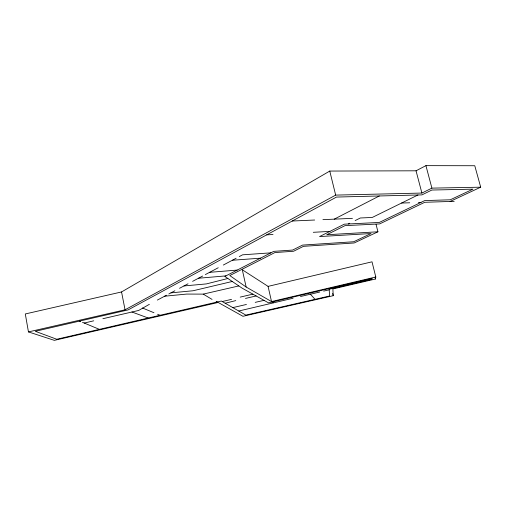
<?xml version="1.0" encoding="UTF-8"?>
<svg xmlns="http://www.w3.org/2000/svg" width="506" height="506" viewBox="0 0 506 506"><rect width="100%" height="100%" fill="white"/><g stroke="black" fill="none" stroke-linecap="round" stroke-linejoin="round"><path stroke-width="0.76" d="M450.074 201.464L480.7 187.188L474.773 165.734L425.925 165.645L416.04 170.8L329.767 171.06L121.548 291.949L25.3 313.96L28.45 331.911L54.344 340.355L218.194 302.461L242.956 316.288L333.214 295.7L332.878 288.964L375.484 279.008L375.8 276.991L372.018 261.817L268.079 286.371L242.317 269.787L246.144 287.022L272.076 301.88M149.371 304.315L138.657 310.456L102.876 318.71M28.45 331.911L125.052 309.798L335.668 195.107L421.903 193.052L431.903 188.131L480.7 187.188M157.36 300.077L166.487 295.226M168.846 293.973L174.886 290.767M179.529 288.3L188.011 283.796M192.603 281.355L202.628 276.036M205.354 274.587L218.238 267.744M223.329 265.043L236.131 258.243M239.281 256.567L242.564 254.822L270.855 252.848M334.238 219.149L379.323 195.974M348.324 223.981L349.791 223.247M355.149 220.578L360.348 217.985L372.264 217.453L417.962 194.987M376.034 224.278L377.931 231.792L354.162 242.975L303.474 246.333L293.6 251.254L274.891 252.564L229.794 275.555L246.144 287.022M227.864 278.483L206.353 283.917L183.975 285.941M225.195 303.233L235.796 300.602M232.26 281.475L193.077 290.76L170.946 292.86M84.255 323.043L93.736 320.817M375.8 276.991L271.526 301.563L268.079 286.371M238.743 311.019L293.069 298.243M300.463 296.541L319.729 292.038M323.669 291.114L329.191 289.824M240.211 297.104L252.886 294.15M222.223 301.525L231.552 299.356M164.64 296.206L186.644 294.075L203.241 294.119L238.813 285.928M245.499 298.413L256.137 295.959M232.811 307.61L246.454 304.46M255.214 302.367L264.031 300.355M198.478 278.237L225.878 275.89M209.592 272.336L237.225 270.077M232.355 260.248L260.451 258.18M377.931 231.792L326.718 234.746L344.953 225.663L379.645 223.905L424.749 202.292L454.205 201.331M266.668 234.866L273.006 234.518M313.284 232.305L329.906 231.387M292.234 221.021L314.675 220.021M322.917 219.655L352.435 218.339M401.574 203.045L409.715 202.779M418.38 202.495L420.929 202.413M131.946 312.006L148.302 318.04M142.464 307.99L153.944 312.721M157.594 314.264L160.092 315.295M79.499 321.108L80.644 321.588M82.503 322.316L99.486 329.4M216.144 301.317L217.327 301.981M272.879 302.341L273.683 302.803M203.241 294.119L212.065 299.425M310.399 294.22L315.048 299.356M425.925 165.645L431.903 188.131M416.04 170.8L421.903 193.052M375.11 277.509L375.484 279.008M329.767 171.06L335.668 195.107M332.67 293.436L333.214 295.7M121.548 291.949L125.052 309.798M371.973 278.477L371.866 279.274L329.147 289.261L329.653 295.991L245.859 315.105L221.375 301.038L56.754 339.254L35.325 331.297L128.062 309.912L336.477 197.068L421.941 194.886L431.858 190.035L472.977 189.162L450.264 199.794L424.743 200.585L379.291 222.45L344.308 224.177L319.558 236.574L371.043 233.538L353.65 241.754L302.556 245.087L292.62 250.059L273.759 251.362L224.835 276.428L241.982 288.078L268.522 302.86L371.973 278.477"/></g></svg>
